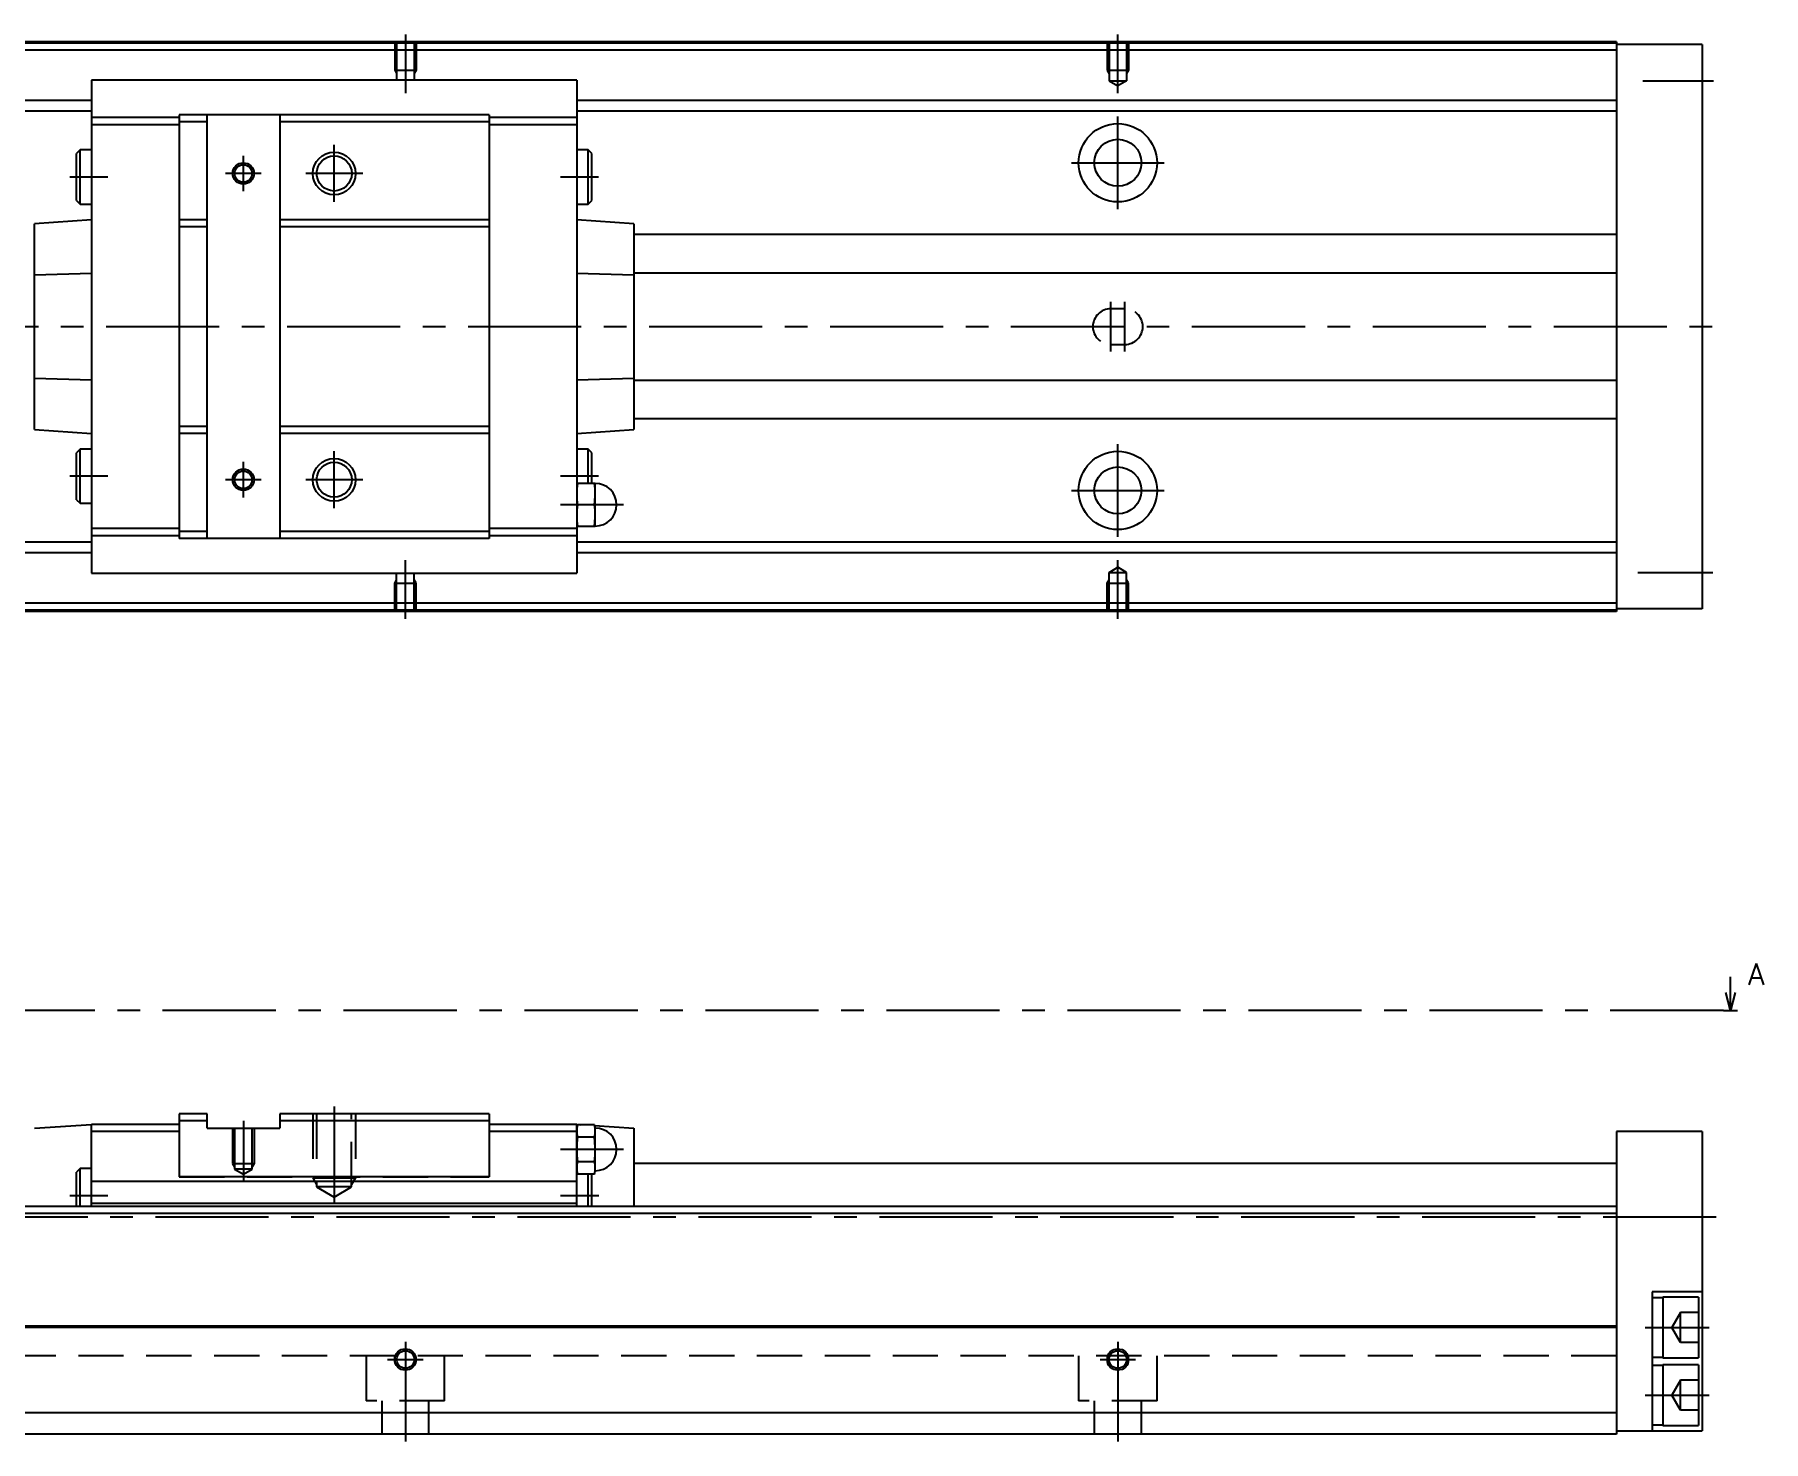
# Model space of a CAD drawing. Extents: x -2 to 939, y -8 to 353.
# Drawn here: x 696.6 to 939.3, y 9 to 206.5 of the extents above; entities that cross this region are included whole.
import ezdxf

# ---------------------------------------------------------------- set-up
doc = ezdxf.new("R2010")
doc.units = 0
doc.header["$LTSCALE"] = 0.5
doc.linetypes.add('CENTER', pattern=[50.8, 31.75, -6.35, 6.35, -6.35])
doc.linetypes.add('DASHED', pattern=[19.05, 12.7, -6.35])
for name, color, linetype in [('MSM_CENTER', 1, 'CENTER'), ('MSM_CONTINUOUS', 7, 'CONTINUOUS'), ('MSM_DASHED', 4, 'DASHED'), ('MSM_NARROW', 5, 'CONTINUOUS'), ('MSM_PART_NUMBER', 7, 'CONTINUOUS')]:
    doc.layers.add(name, color=color, linetype=linetype)
doc.styles.get("Standard").update_dxf_attribs({"font": 'txt.shx', "height": 3, "bigfont": 'bigfont.shx'})

msp = doc.modelspace()

# ---------------------------------------------------------------- linework, layer by layer
at = {"layer": 'MSM_CENTER'}
for p, q in [((748.67, 206.5), (748.67, 198.29)), ((848.67, 198.29), (848.67, 206.5)), ((922.34, 200), (932.29, 200)), ((848.67, 182), (848.67, 195)), ((725.92, 184.5), (725.92, 189.5)), ((738.67, 183), (738.67, 191)), ((728.42, 187), (723.42, 187)), ((742.67, 187), (734.67, 187)), ((842.17, 188.5), (855.17, 188.5)), ((706.92, 186.5), (701.58, 186.5)), ((775.78, 186.5), (770.42, 186.5)), ((847.67, 162), (847.67, 169)), ((849.67, 162), (849.67, 169)), ((325.67, 165.5), (932.67, 165.5)), ((848.67, 136), (848.67, 149)), ((725.92, 141.5), (725.92, 146.5)), ((738.67, 140), (738.67, 148)), ((706.92, 144.5), (701.58, 144.5)), ((728.42, 144), (723.42, 144)), ((742.67, 144), (734.67, 144)), ((775.78, 144.5), (770.42, 144.5)), ((842.17, 142.5), (855.17, 142.5)), ((779.26, 140.5), (770.42, 140.5)), ((748.67, 124.5), (748.67, 132.71)), ((848.67, 124.5), (848.67, 132.71)), ((921.67, 131), (932.17, 131)), ((933.67, 69.5), (320.67, 69.5)), ((738.67, 56), (738.67, 42.3)), ((725.92, 54), (725.92, 45.5)), ((779.26, 50), (770.42, 50)), ((706.92, 43.5), (701.58, 43.5)), ((775.81, 43.5), (770.42, 43.5)), ((932.67, 40.5), (325.67, 40.5)), ((922.67, 25), (931.67, 25)), ((748.67, 23), (748.67, 9)), ((848.67, 23), (848.67, 9)), ((746.17, 20.5), (751.17, 20.5)), ((846.17, 20.5), (851.17, 20.5)), ((922.67, 15.5), (931.67, 15.5))]:
    msp.add_line(p, q, dxfattribs=at)
at = {"layer": 'MSM_CONTINUOUS'}
for p, q in [((918.67, 205.5), (378.67, 205.5)), ((918.67, 205.3), (378.67, 205.3)), ((918.67, 204.3), (378.67, 204.3)), ((918.67, 205.5), (918.67, 125.5)), ((930.67, 205.1), (918.67, 205.1)), ((930.67, 205.1), (930.67, 125.9)), ((772.72, 200.1), (704.62, 200.1)), ((704.62, 200.1), (704.62, 130.9)), ((772.72, 200.1), (772.72, 130.9)), ((704.62, 197.25), (592.72, 197.25)), ((918.67, 197.25), (772.72, 197.25)), ((704.62, 195.75), (592.72, 195.75)), ((716.92, 194.85), (704.62, 194.85)), ((760.42, 195.25), (716.92, 195.25)), ((716.92, 195.25), (716.92, 135.75)), ((720.82, 194.25), (716.92, 194.25)), ((720.82, 135.75), (720.82, 195.25)), ((731.02, 195.25), (731.02, 135.75)), ((760.42, 194.25), (731.02, 194.25)), ((760.42, 195.25), (760.42, 135.75)), ((772.72, 194.85), (760.42, 194.85)), ((918.67, 195.75), (772.72, 195.75)), ((716.92, 193.85), (704.62, 193.85)), ((772.72, 193.85), (760.42, 193.85)), ((703.02, 190.3), (702.52, 189.8)), ((702.52, 183.2), (702.52, 189.8)), ((704.62, 190.3), (703.02, 190.3)), ((703.02, 182.7), (703.02, 190.3)), ((774.32, 190.3), (772.72, 190.3)), ((774.32, 182.7), (774.32, 190.3)), ((774.82, 189.8), (774.32, 190.3)), ((774.82, 183.2), (774.82, 189.8)), ((702.52, 183.2), (703.02, 182.7)), ((703.02, 182.7), (704.62, 182.7)), ((772.72, 182.7), (774.32, 182.7)), ((774.32, 182.7), (774.82, 183.2)), ((704.62, 180.5), (696.62, 179.94)), ((696.62, 151.06), (696.62, 179.94)), ((720.82, 180.5), (716.92, 180.5)), ((760.42, 180.5), (731.02, 180.5)), ((780.72, 179.94), (772.72, 180.5)), ((780.72, 179.94), (780.72, 151.06)), ((720.82, 179.5), (716.92, 179.5)), ((760.42, 179.5), (731.02, 179.5)), ((918.67, 178.43), (780.72, 178.43)), ((704.62, 172.98), (696.62, 172.73)), ((780.72, 172.73), (772.72, 172.98)), ((918.67, 173), (780.72, 173)), ((696.62, 158.27), (704.62, 158.02)), ((772.72, 158.02), (780.72, 158.27)), ((780.72, 158), (918.67, 158)), ((696.62, 151.06), (704.62, 150.5)), ((720.82, 151.5), (716.92, 151.5)), ((720.82, 150.5), (716.92, 150.5)), ((760.42, 151.5), (731.02, 151.5)), ((760.42, 150.5), (731.02, 150.5)), ((772.72, 150.5), (780.72, 151.06)), ((918.67, 152.57), (780.72, 152.57)), ((703.02, 148.3), (702.52, 147.8)), ((704.62, 148.3), (703.02, 148.3)), ((703.02, 140.7), (703.02, 148.3)), ((774.32, 148.3), (772.72, 148.3)), ((774.82, 147.8), (774.32, 148.3)), ((774.32, 143.5), (774.32, 148.3)), ((702.52, 141.2), (702.52, 147.8)), ((774.82, 143.5), (774.82, 147.8)), ((775.32, 143.5), (772.72, 143.5)), ((775.32, 137.5), (775.32, 143.5)), ((702.52, 141.2), (703.02, 140.7)), ((703.02, 140.7), (704.62, 140.7)), ((775.19, 140.5), (772.84, 140.5)), ((716.92, 137.15), (704.62, 137.15)), ((716.92, 136.15), (704.62, 136.15)), ((720.82, 136.75), (716.92, 136.75)), ((760.42, 136.75), (731.02, 136.75)), ((772.72, 137.15), (760.42, 137.15)), ((772.72, 136.15), (760.42, 136.15)), ((772.72, 137.5), (775.32, 137.5)), ((704.62, 135.25), (592.72, 135.25)), ((704.62, 133.75), (592.72, 133.75)), ((760.42, 135.75), (716.92, 135.75)), ((918.67, 135.25), (772.72, 135.25)), ((918.67, 133.75), (772.72, 133.75)), ((704.62, 130.9), (772.72, 130.9)), ((918.67, 126.7), (378.67, 126.7)), ((918.67, 125.7), (378.67, 125.7)), ((918.67, 125.5), (378.67, 125.5)), ((930.67, 125.9), (918.67, 125.9)), ((934.67, 69.5), (934.67, 74.23)), ((934.67, 69.5), (934, 72)), ((935.34, 72), (934.67, 69.5)), ((933.67, 69.5), (935.67, 69.5)), ((696.62, 53), (704.62, 53.5)), ((716.92, 53.5), (704.62, 53.5)), ((704.62, 42), (704.62, 53.5)), ((716.92, 55), (716.92, 46.15)), ((720.82, 55), (716.92, 55)), ((720.82, 54), (716.92, 54)), ((720.82, 53), (720.82, 55)), ((731.02, 55), (731.02, 53)), ((760.42, 55), (731.02, 55)), ((760.42, 54), (731.02, 54)), ((760.42, 55), (760.42, 46.15)), ((772.72, 53.5), (760.42, 53.5)), ((772.72, 53.5), (773.29, 53.46)), ((772.72, 42), (772.72, 53.5)), ((772.84, 53.46), (772.72, 53)), ((775.19, 53.46), (772.84, 53.46)), ((775.32, 53), (775.19, 53.46)), ((716.92, 52.5), (704.62, 52.5)), ((720.82, 53), (731.02, 53)), ((772.72, 52.5), (760.42, 52.5)), ((772.72, 52.41), (772.72, 52.6)), ((775.19, 51.73), (772.84, 51.73)), ((775.22, 53.34), (780.72, 53)), ((775.32, 47), (775.32, 53)), ((780.72, 53), (780.72, 42)), ((930.67, 52.5), (918.67, 52.5)), ((918.67, 52.5), (918.67, 10)), ((930.67, 52.5), (930.67, 10.5)), ((703.02, 47.3), (702.52, 46.8)), ((702.52, 42), (702.52, 46.8)), ((703.02, 42), (703.02, 47.3)), ((704.62, 47.3), (703.02, 47.3)), ((760.42, 46.15), (716.92, 46.15)), ((772.72, 47), (772.84, 46.54)), ((775.19, 48.27), (772.84, 48.27)), ((775.19, 46.54), (772.84, 46.54)), ((774.32, 42), (774.32, 46.54)), ((774.82, 42), (774.82, 46.54)), ((775.19, 46.54), (775.32, 47)), ((918.67, 48), (780.72, 48)), ((772.72, 45.5), (704.62, 45.5)), ((918.67, 42), (378.67, 42)), ((772.72, 42.4), (704.62, 42.4)), ((918.67, 41), (378.67, 41)), ((930.67, 30), (923.67, 30)), ((923.67, 30), (923.67, 10.5)), ((925.17, 29.15), (923.67, 29.15)), ((930.17, 29.25), (925.17, 29.25)), ((925.17, 29.25), (925.17, 20.75)), ((930.17, 29.25), (930.17, 20.75)), ((918.67, 25.2), (378.67, 25.2)), ((918.67, 25), (378.67, 25)), ((923.67, 20.85), (925.17, 20.85)), ((925.17, 19.65), (923.67, 19.65)), ((925.17, 20.75), (930.17, 20.75)), ((925.17, 19.75), (925.17, 11.25)), ((930.17, 19.75), (925.17, 19.75)), ((930.17, 19.75), (930.17, 11.25)), ((918.67, 13), (378.67, 13)), ((918.67, 10), (378.67, 10)), ((918.67, 10.5), (930.67, 10.5)), ((923.67, 11.35), (925.17, 11.35)), ((925.17, 11.25), (930.17, 11.25))]:
    msp.add_line(p, q, dxfattribs=at)
for centre, radius in [((848.67, 188.5), 5.5), ((848.67, 188.5), 3.3), ((738.67, 187), 2.46), ((725.92, 187), 1.23), ((738.67, 144), 2.46), ((848.67, 142.5), 5.5), ((848.67, 142.5), 3.3), ((725.92, 144), 1.23), ((748.67, 20.5), 1.23), ((848.67, 20.5), 1.23)]:
    msp.add_circle(centre, radius, dxfattribs=at)
for centre, radius, start, end in [((782.41, 141.95), 9.69, 170.8086, 179.713), ((765.62, 141.95), 9.7, 0.2886, 9.1898), ((775.32, 140.5), 3, 270, 90), ((782.41, 142.05), 9.7, 180.2886, 189.1898), ((765.62, 142.05), 9.69, 350.8086, 359.713), ((782.41, 138.95), 9.69, 170.8086, 179.713), ((782.41, 139.05), 9.7, 180.2886, 189.1898), ((765.62, 138.95), 9.7, 0.2886, 9.1898), ((765.62, 139.05), 9.69, 350.8086, 359.713), ((776.02, 52.57), 3.31, 164.2277, 179.4294), ((772.01, 52.56), 3.31, 0.5738, 15.7691), ((776.02, 52.63), 3.31, 180.5738, 195.7691), ((785.6, 49.95), 12.89, 172.0306, 179.7562), ((772.01, 52.63), 3.31, 344.2277, 359.4294), ((762.42, 49.94), 12.89, 0.2452, 7.968), ((775.32, 50), 3, 270, 90), ((786.17, 50.1), 13.46, 180.407, 187.8062), ((761.86, 50.1), 13.46, 352.1938, 359.593), ((776.02, 47.37), 3.31, 164.2277, 179.4294), ((776.02, 47.44), 3.31, 180.5738, 195.7691), ((772.01, 47.37), 3.31, 0.5738, 15.7691), ((772.01, 47.43), 3.31, 344.2277, 359.4294)]:
    msp.add_arc(centre, radius, start, end, dxfattribs=at)
at = {"layer": 'MSM_DASHED'}
for p, q in [((747.17, 205.5), (747.17, 201.5)), ((747.44, 205.5), (747.44, 200.1)), ((749.9, 205.5), (749.9, 200.1)), ((750.17, 205.5), (750.17, 201.5)), ((847.17, 205.5), (847.17, 201.5)), ((847.44, 205.5), (847.44, 200)), ((849.9, 205.5), (849.9, 200)), ((850.17, 205.5), (850.17, 201.5)), ((747.17, 201.5), (750.17, 201.5)), ((747.17, 201.5), (747.44, 201.03)), ((750.17, 201.5), (749.9, 201.03)), ((847.17, 201.5), (850.17, 201.5)), ((847.17, 201.5), (847.44, 201.03)), ((850.17, 201.5), (849.9, 201.03)), ((847.44, 200), (849.9, 200)), ((847.44, 200), (848.67, 199.29)), ((849.9, 200), (848.67, 199.29)), ((849.67, 168), (847.67, 168)), ((847.67, 163), (849.67, 163)), ((847.44, 131), (848.67, 131.71)), ((849.9, 131), (848.67, 131.71)), ((747.17, 129.5), (747.44, 129.97)), ((747.17, 129.5), (750.17, 129.5)), ((747.17, 125.5), (747.17, 129.5)), ((747.44, 125.5), (747.44, 130.9)), ((749.9, 125.5), (749.9, 130.9)), ((750.17, 129.5), (749.9, 129.97)), ((750.17, 125.5), (750.17, 129.5)), ((847.17, 129.5), (847.44, 129.97)), ((847.17, 129.5), (850.17, 129.5)), ((847.17, 125.5), (847.17, 129.5)), ((847.44, 131), (849.9, 131)), ((847.44, 125.5), (847.44, 131)), ((849.9, 125.5), (849.9, 131)), ((850.17, 129.5), (849.9, 129.97)), ((850.17, 125.5), (850.17, 129.5)), ((735.67, 55), (735.67, 46)), ((736.21, 55), (736.21, 44.72)), ((741.12, 44.72), (741.12, 55)), ((741.67, 55), (741.67, 46)), ((724.42, 53), (724.42, 48)), ((724.69, 53), (724.69, 47.21)), ((727.15, 47.21), (727.15, 53)), ((727.42, 53), (727.42, 48)), ((716.92, 46.15), (760.42, 46.15)), ((724.42, 48), (727.42, 48)), ((724.42, 48), (724.69, 47.53)), ((724.69, 47.21), (725.92, 46.5)), ((727.15, 47.21), (724.69, 47.21)), ((725.92, 46.5), (727.15, 47.21)), ((727.42, 48), (727.15, 47.53)), ((735.67, 46), (736.21, 45.06)), ((735.67, 46), (741.67, 46)), ((736.21, 44.72), (738.67, 43.3)), ((741.12, 44.72), (736.21, 44.72)), ((738.67, 43.3), (741.12, 44.72)), ((741.67, 46), (741.12, 45.06)), ((927.67, 27.12), (926.44, 25)), ((930.17, 27.12), (927.67, 27.12)), ((927.67, 22.88), (927.67, 27.12)), ((918.67, 25.2), (378.67, 25.2)), ((918.67, 25), (378.67, 25)), ((927.67, 22.88), (926.44, 25)), ((927.67, 25), (930.17, 25)), ((930.17, 22.88), (927.67, 22.88)), ((918.67, 21), (378.67, 21)), ((743.17, 21), (743.17, 14.7)), ((754.17, 14.7), (754.17, 21)), ((843.17, 21), (843.17, 14.7)), ((854.17, 14.7), (854.17, 21)), ((927.67, 17.62), (926.44, 15.5)), ((927.67, 13.38), (927.67, 17.62)), ((930.17, 17.62), (927.67, 17.62)), ((754.17, 14.7), (743.17, 14.7)), ((745.37, 14.7), (745.37, 10)), ((751.97, 10), (751.97, 14.7)), ((854.17, 14.7), (843.17, 14.7)), ((845.37, 14.7), (845.37, 10)), ((851.97, 10), (851.97, 14.7)), ((927.67, 13.38), (926.44, 15.5)), ((927.67, 15.5), (930.17, 15.5)), ((930.17, 13.38), (927.67, 13.38))]:
    msp.add_line(p, q, dxfattribs=at)
for centre, start, end in [((847.67, 165.5), 90, 270), ((849.67, 165.5), 270, 90)]:
    msp.add_arc(centre, 2.5, start, end, dxfattribs=at)
at = {"layer": 'MSM_NARROW'}
for centre, radius in [((738.67, 187), 3), ((725.92, 187), 1.5), ((738.67, 144), 3), ((725.92, 144), 1.5), ((748.67, 20.5), 1.5), ((848.67, 20.5), 1.5)]:
    msp.add_circle(centre, radius, dxfattribs=at)

# ---------------------------------------------------------------- texts
at = {"layer": 'MSM_PART_NUMBER'}
msp.add_text('A', height=3, dxfattribs=at).set_placement((937.1, 73.08))

doc.saveas('drawing.dxf')
